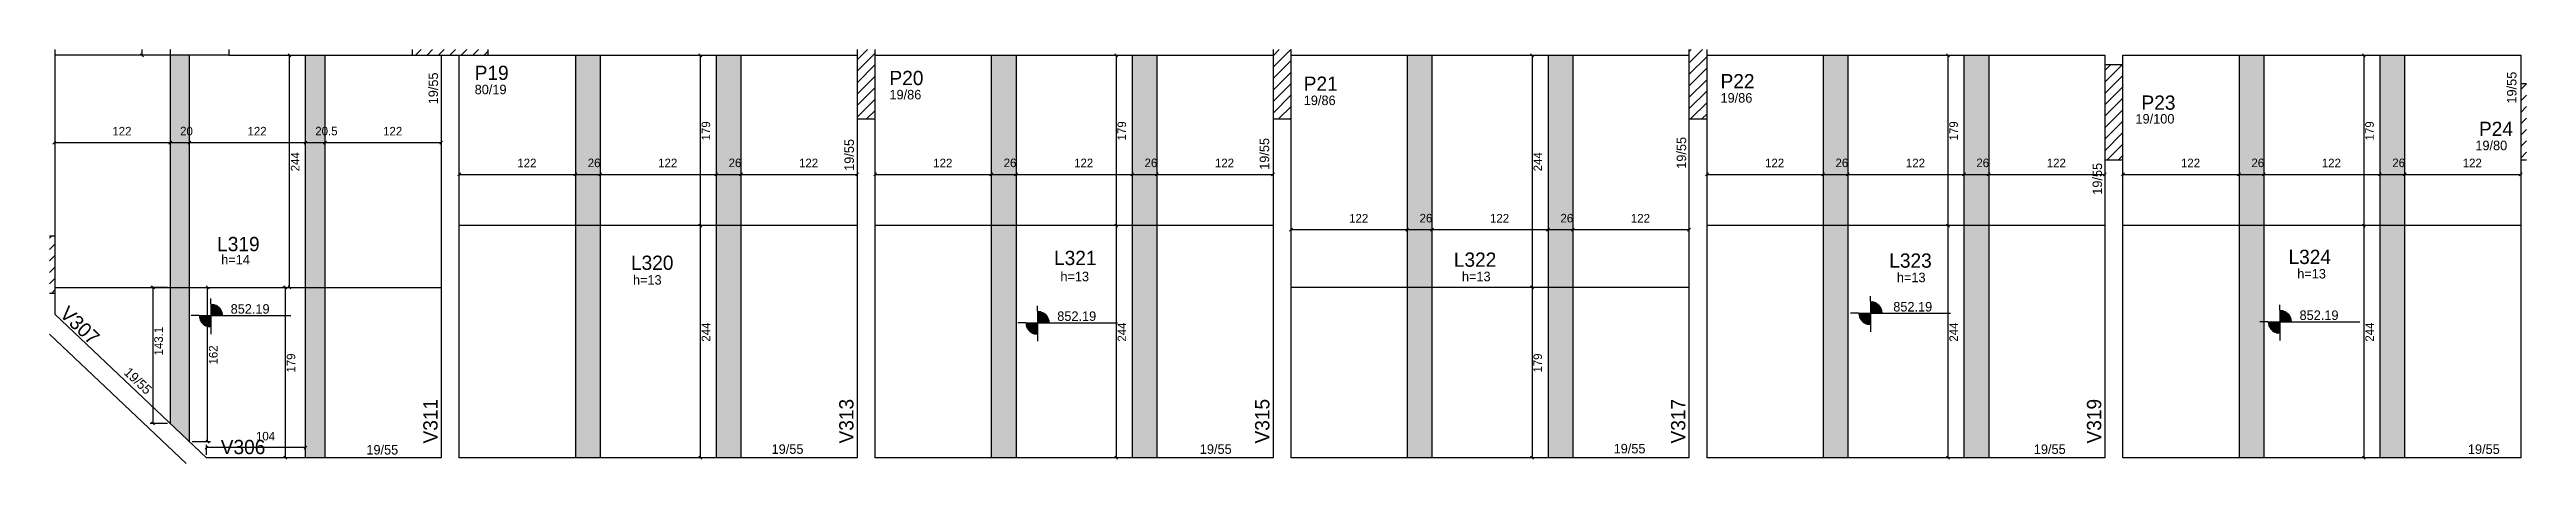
# Model space of a CAD drawing. Header units: metres. Extents: x 2737 to 5339, y 1662 to 2097.
import ezdxf

# ---------------------------------------------------------------- set-up
doc = ezdxf.new("R2010")
doc.units = ezdxf.units.M
for name, color, linetype in [('3', 7, 'Continuous'), ('4', 7, 'Continuous'), ('7', 7, 'Continuous'), ('9', 7, 'Continuous'), ('Hachura', 7, 'Continuous'), ('Painéis', 7, 'Continuous')]:
    doc.layers.add(name, color=color, linetype=linetype)

msp = doc.modelspace()

# ---------------------------------------------------------------- hatches: boundary and pattern name
at = {"layer": '9'}
h = msp.add_hatch(color=7, dxfattribs=at)
h.dxf.hatch_style = 1
h.paths.add_polyline_path([(3604.1, 1890.9), (3604.1, 1890.9), (3604.1, 2090.9), (3604.1, 2090.9), (3604.1, 1890.9)])
h = msp.add_hatch(color=7, dxfattribs=at)
h.dxf.hatch_style = 1
h.paths.add_polyline_path([(4459.1, 1890.9), (4459.1, 1890.9), (4459.1, 2090.9), (4459.1, 2090.9), (4459.1, 1890.9)])
h = msp.add_hatch(color=7, dxfattribs=at)
h.dxf.hatch_style = 1
h.paths.add_polyline_path([(4478.1, 1890.9), (4478.1, 1890.9), (4478.1, 2090.9), (4478.1, 2090.9), (4478.1, 1890.9)])
h = msp.add_hatch(color=7, dxfattribs=at)
h.dxf.hatch_style = 1
h.paths.add_polyline_path([(5333.1, 1890.9), (5333.1, 1890.9), (5333.1, 2090.9), (5333.1, 2090.9), (5333.1, 1890.9)])
at = {"layer": 'Hachura'}
h = msp.add_hatch(color=7, dxfattribs=at)
h.dxf.hatch_style = 1
h.paths.add_polyline_path([(2863.6, 1703.9), (2883.6, 1684.9), (2883.6, 2090.9), (2863.6, 2090.9), (2863.6, 1703.9)])
h = msp.add_hatch(color=7, dxfattribs=at)
h.dxf.hatch_style = 1
h.paths.add_polyline_path([(3005.6, 1667.9), (3026.1, 1667.9), (3026.1, 2090.9), (3005.6, 2090.9), (3005.6, 1667.9)])
h = msp.add_hatch(color=7, dxfattribs=at)
h.dxf.hatch_style = 1
h.paths.add_polyline_path([(3289.1, 1667.9), (3315.1, 1667.9), (3315.1, 2090.9), (3289.1, 2090.9), (3289.1, 1667.9)])
h = msp.add_hatch(color=7, dxfattribs=at)
h.dxf.hatch_style = 1
h.paths.add_polyline_path([(3437.1, 1667.9), (3463.1, 1667.9), (3463.1, 2090.9), (3437.1, 2090.9), (3437.1, 1667.9)])
h = msp.add_hatch(color=7, dxfattribs=at)
h.dxf.hatch_style = 1
h.paths.add_polyline_path([(3726.1, 1667.9), (3752.1, 1667.9), (3752.1, 2090.9), (3726.1, 2090.9), (3726.1, 1667.9)])
h = msp.add_hatch(color=7, dxfattribs=at)
h.dxf.hatch_style = 1
h.paths.add_polyline_path([(3874.1, 1667.9), (3900.1, 1667.9), (3900.1, 2090.9), (3874.1, 2090.9), (3874.1, 1667.9)])
h = msp.add_hatch(color=7, dxfattribs=at)
h.dxf.hatch_style = 1
h.paths.add_polyline_path([(4163.1, 1667.9), (4189.1, 1667.9), (4189.1, 2090.9), (4163.1, 2090.9), (4163.1, 1667.9)])
h = msp.add_hatch(color=7, dxfattribs=at)
h.dxf.hatch_style = 1
h.paths.add_polyline_path([(4311.1, 1667.9), (4337.1, 1667.9), (4337.1, 2090.9), (4311.1, 2090.9), (4311.1, 1667.9)])
h = msp.add_hatch(color=7, dxfattribs=at)
h.dxf.hatch_style = 1
h.paths.add_polyline_path([(4600.1, 1667.9), (4626.1, 1667.9), (4626.1, 2090.9), (4600.1, 2090.9), (4600.1, 1667.9)])
h = msp.add_hatch(color=7, dxfattribs=at)
h.dxf.hatch_style = 1
h.paths.add_polyline_path([(4748.1, 1667.9), (4774.1, 1667.9), (4774.1, 2090.9), (4748.1, 2090.9), (4748.1, 1667.9)])
h = msp.add_hatch(color=7, dxfattribs=at)
h.dxf.hatch_style = 1
h.paths.add_polyline_path([(5037.1, 1667.9), (5063.1, 1667.9), (5063.1, 2090.9), (5037.1, 2090.9), (5037.1, 1667.9)])
h = msp.add_hatch(color=7, dxfattribs=at)
h.dxf.hatch_style = 1
h.paths.add_polyline_path([(5185.1, 1667.9), (5211.1, 1667.9), (5211.1, 2090.9), (5185.1, 2090.9), (5185.1, 1667.9)])

# ---------------------------------------------------------------- linework, layer by layer
at = {"layer": '3', "color": 3, "lineweight": 25}
for p, q in [((3121.1, 2090.9), (3127.1, 2096.9)), ((3133.2, 2090.9), (3139.1, 2096.9)), ((3145.2, 2090.9), (3151.1, 2096.9)), ((3157.2, 2090.9), (3163.2, 2096.9)), ((3169.2, 2090.9), (3175.2, 2096.9)), ((3181.2, 2090.9), (3187.2, 2096.9)), ((3193.3, 2090.9), (3197.6, 2095.2)), ((3585.1, 2086.1), (3595.9, 2096.9)), ((3585.1, 2074), (3604.1, 2093)), ((4022.1, 2078.3), (4040.7, 2096.9)), ((4022.1, 2090.3), (4028.7, 2096.9)), ((4022.1, 2066.3), (4041.1, 2085.3)), ((4459.1, 2082.5), (4473.4, 2096.9)), ((4459.1, 2094.6), (4461.4, 2096.9)), ((4459.1, 2070.5), (4478.1, 2089.5)), ((3585.1, 2062), (3604.1, 2081)), ((3585.1, 2050), (3604.1, 2069)), ((3585.1, 2038), (3604.1, 2057)), ((4022.1, 2054.2), (4041.1, 2073.2)), ((4022.1, 2042.2), (4041.1, 2061.2)), ((4459.1, 2058.5), (4478.1, 2077.5)), ((4459.1, 2046.5), (4478.1, 2065.5)), ((4896.1, 2062.7), (4914.3, 2080.9)), ((4896.1, 2074.8), (4902.2, 2080.9)), ((4896.1, 2050.7), (4915.1, 2069.7)), ((4896.1, 2038.7), (4915.1, 2057.7)), ((5333.1, 2055), (5339, 2060.9)), ((3585.1, 2025.9), (3604.1, 2044.9)), ((3595.1, 2023.9), (3604.1, 2032.9)), ((4022.1, 2030.2), (4041.1, 2049.2)), ((4027.8, 2023.9), (4041.1, 2037.2)), ((4459.1, 2034.5), (4478.1, 2053.5)), ((4460.6, 2023.9), (4478.1, 2041.4)), ((4896.1, 2026.7), (4915.1, 2045.7)), ((4896.1, 2014.7), (4915.1, 2033.7)), ((5333.1, 2043), (5339.1, 2049)), ((5333.1, 2030.9), (5339.1, 2037)), ((4039.8, 2023.9), (4041.1, 2025.2)), ((4472.6, 2023.9), (4478.1, 2029.4)), ((4896.1, 2002.6), (4915.1, 2021.6)), ((4896.1, 1990.6), (4915.1, 2009.6)), ((5333.1, 2018.9), (5339.1, 2024.9)), ((5333.1, 2006.9), (5339.1, 2012.9)), ((4898.4, 1980.9), (4915.1, 1997.6)), ((4910.4, 1980.9), (4915.1, 1985.6)), ((5333.1, 1994.9), (5339.1, 2000.9)), ((5333.1, 1982.8), (5339.1, 1988.9)), ((2736.6, 1898.7), (2738.8, 1900.9)), ((2736.6, 1886.7), (2742.6, 1892.7)), ((2736.6, 1874.7), (2742.6, 1880.7)), ((2736.6, 1862.7), (2742.6, 1868.6)), ((2736.6, 1850.6), (2742.6, 1856.6)), ((2738.9, 1840.9), (2742.6, 1844.6)), ((2906.2, 1829.8), (2906.2, 1835.3)), ((2906.2, 1829.8), (2906.2, 1804.8)), ((2906.2, 1829.1), (2910.1, 1829.1)), ((2906.2, 1828.4), (2912, 1828.4)), ((2906.2, 1827.6), (2913.3, 1827.6)), ((2906.2, 1826.8), (2914.3, 1826.8)), ((2906.2, 1826), (2915.2, 1826)), ((2906.2, 1825.2), (2915.9, 1825.2)), ((2906.2, 1824.4), (2916.5, 1824.4)), ((2906.2, 1823.6), (2917, 1823.6)), ((2906.2, 1822.8), (2917.4, 1822.8)), ((2906.2, 1822), (2917.8, 1822)), ((3774.8, 1822.1), (3774.8, 1827.7)), ((3774.8, 1822.1), (3774.8, 1797.1)), ((4649.9, 1832.3), (4649.9, 1837.8)), ((4649.9, 1832.3), (4649.9, 1807.3)), ((4649.9, 1831.6), (4653.8, 1831.6)), ((4649.9, 1830.9), (4655.7, 1830.9)), ((4649.9, 1830.1), (4657, 1830.1)), ((4649.9, 1829.3), (4658, 1829.3)), ((4649.9, 1828.5), (4658.9, 1828.5)), ((4649.9, 1827.7), (4659.6, 1827.7)), ((4649.9, 1826.9), (4660.2, 1826.9)), ((4649.9, 1826.1), (4660.7, 1826.1)), ((4649.9, 1825.3), (4661.1, 1825.3)), ((4649.9, 1824.5), (4661.5, 1824.5)), ((4649.9, 1823.7), (4661.8, 1823.7)), ((4649.9, 1822.9), (4662, 1822.9)), ((4649.9, 1822.1), (4662.2, 1822.1)), ((5080, 1823.1), (5080, 1828.7)), ((5080, 1823.1), (5080, 1798.1)), ((5080, 1822.5), (5083.9, 1822.5)), ((2893.7, 1817.3), (2885.3, 1817.3)), ((2893.7, 1817.3), (2918.7, 1817.3)), ((2906.2, 1816.5), (2893.7, 1816.5)), ((2906.2, 1815.7), (2893.8, 1815.7)), ((2906.2, 1814.9), (2893.9, 1814.9)), ((2906.2, 1814.1), (2894.1, 1814.1)), ((2906.2, 1813.3), (2894.4, 1813.3)), ((2906.2, 1812.5), (2894.6, 1812.5)), ((2906.2, 1811.7), (2895, 1811.7)), ((2906.2, 1810.9), (2895.4, 1810.9)), ((2906.2, 1810.1), (2895.9, 1810.1)), ((2906.2, 1809.3), (2896.5, 1809.3)), ((2906.2, 1808.5), (2897.3, 1808.5)), ((2906.2, 1807.7), (2898.1, 1807.7)), ((2906.2, 1806.9), (2899.1, 1806.9)), ((2906.2, 1806.2), (2900.5, 1806.2)), ((2906.2, 1805.4), (2902.4, 1805.4)), ((2906.2, 1821.2), (2918.1, 1821.2)), ((2906.2, 1820.4), (2918.3, 1820.4)), ((2906.2, 1819.6), (2918.5, 1819.6)), ((2906.2, 1818.8), (2918.6, 1818.8)), ((2906.2, 1818), (2918.7, 1818)), ((2906.2, 1804.8), (2906.2, 1797.9)), ((2918.7, 1817.3), (2990.1, 1817.3)), ((3762.3, 1809.6), (3753.9, 1809.6)), ((3762.3, 1809.6), (3787.3, 1809.6)), ((3774.8, 1808.9), (3762.3, 1808.9)), ((3774.8, 1808.1), (3762.4, 1808.1)), ((3774.8, 1807.3), (3762.5, 1807.3)), ((3774.8, 1806.5), (3762.7, 1806.5)), ((3774.8, 1805.7), (3762.9, 1805.7)), ((3774.8, 1804.9), (3763.2, 1804.9)), ((3774.8, 1804.1), (3763.6, 1804.1)), ((3774.8, 1803.3), (3764, 1803.3)), ((3774.8, 1802.5), (3764.5, 1802.5)), ((3774.8, 1801.7), (3765.1, 1801.7)), ((3774.8, 1800.9), (3765.8, 1800.9)), ((3774.8, 1800.1), (3766.7, 1800.1)), ((3774.8, 1799.3), (3767.7, 1799.3)), ((3774.8, 1798.5), (3769, 1798.5)), ((3774.8, 1797.8), (3770.9, 1797.8)), ((3774.8, 1821.5), (3778.6, 1821.5)), ((3774.8, 1820.7), (3780.5, 1820.7)), ((3774.8, 1820), (3781.9, 1820)), ((3774.8, 1819.2), (3782.9, 1819.2)), ((3774.8, 1818.4), (3783.7, 1818.4)), ((3774.8, 1817.6), (3784.4, 1817.6)), ((3774.8, 1816.8), (3785, 1816.8)), ((3774.8, 1816), (3785.6, 1816)), ((3774.8, 1815.2), (3786, 1815.2)), ((3774.8, 1814.4), (3786.3, 1814.4)), ((3774.8, 1813.6), (3786.6, 1813.6)), ((3774.8, 1812.8), (3786.9, 1812.8)), ((3774.8, 1812), (3787.1, 1812)), ((3774.8, 1811.2), (3787.2, 1811.2)), ((3774.8, 1810.4), (3787.3, 1810.4)), ((3774.8, 1797.1), (3774.8, 1790.3)), ((3787.3, 1809.6), (3858.7, 1809.6)), ((4637.4, 1819.8), (4629, 1819.8)), ((4637.4, 1819.8), (4662.4, 1819.8)), ((4649.9, 1819), (4637.4, 1819)), ((4649.9, 1818.2), (4637.5, 1818.2)), ((4649.9, 1817.4), (4637.6, 1817.4)), ((4649.9, 1816.6), (4637.8, 1816.6)), ((4649.9, 1815.8), (4638.1, 1815.8)), ((4649.9, 1815), (4638.4, 1815)), ((4649.9, 1814.2), (4638.7, 1814.2)), ((4649.9, 1813.4), (4639.1, 1813.4)), ((4649.9, 1812.6), (4639.7, 1812.6)), ((4649.9, 1811.8), (4640.3, 1811.8)), ((4649.9, 1811), (4641, 1811)), ((4649.9, 1810.2), (4641.8, 1810.2)), ((4649.9, 1809.4), (4642.8, 1809.4)), ((4649.9, 1808.7), (4644.2, 1808.7)), ((4649.9, 1807.9), (4646.1, 1807.9)), ((4649.9, 1821.3), (4662.3, 1821.3)), ((4649.9, 1820.5), (4662.4, 1820.5)), ((4649.9, 1807.3), (4649.9, 1800.4)), ((4662.4, 1819.8), (4733.8, 1819.8)), ((5067.5, 1810.6), (5059.1, 1810.6)), ((5067.5, 1810.6), (5092.5, 1810.6)), ((5080, 1809.9), (5067.5, 1809.9)), ((5080, 1809.1), (5067.6, 1809.1)), ((5080, 1808.3), (5067.8, 1808.3)), ((5080, 1807.5), (5067.9, 1807.5)), ((5080, 1806.7), (5068.2, 1806.7)), ((5080, 1805.9), (5068.5, 1805.9)), ((5080, 1805.1), (5068.8, 1805.1)), ((5080, 1804.3), (5069.3, 1804.3)), ((5080, 1803.5), (5069.8, 1803.5)), ((5080, 1802.7), (5070.4, 1802.7)), ((5080, 1801.9), (5071.1, 1801.9)), ((5080, 1801.1), (5071.9, 1801.1)), ((5080, 1800.3), (5073, 1800.3)), ((5080, 1799.5), (5074.3, 1799.5)), ((5080, 1798.8), (5076.2, 1798.8)), ((5080, 1821.7), (5085.8, 1821.7)), ((5080, 1821), (5087.1, 1821)), ((5080, 1820.2), (5088.1, 1820.2)), ((5080, 1819.4), (5089, 1819.4)), ((5080, 1818.6), (5089.7, 1818.6)), ((5080, 1817.8), (5090.3, 1817.8)), ((5080, 1817), (5090.8, 1817)), ((5080, 1816.2), (5091.2, 1816.2)), ((5080, 1815.4), (5091.6, 1815.4)), ((5080, 1814.6), (5091.9, 1814.6)), ((5080, 1813.8), (5092.1, 1813.8)), ((5080, 1813), (5092.3, 1813)), ((5080, 1812.2), (5092.4, 1812.2)), ((5080, 1811.4), (5092.5, 1811.4)), ((5080, 1798.1), (5080, 1791.3)), ((5092.5, 1810.6), (5164, 1810.6))]:
    msp.add_line(p, q, dxfattribs=at)
for points in [[(2742.6, 1900.9), (2742.6, 2096.9)], [(2925.1, 2096.9), (2925.1, 2090.9)], [(2925.1, 2090.9), (3117.6, 2090.9)], [(3148.1, 2090.9), (3148.1, 1667.9)], [(3167.1, 1667.9), (3167.1, 2090.9)], [(3197.6, 2090.9), (3585.1, 2090.9)], [(3604.1, 2090.9), (4022.1, 2090.9)], [(4041.1, 2090.9), (4459.1, 2090.9)], [(4478.1, 2090.9), (4896.1, 2090.9)], [(4896.1, 2090.9), (4896.1, 2080.9)], [(4915.1, 2090.9), (5333.1, 2090.9)], [(4915.1, 2080.9), (4915.1, 2090.9)], [(5333.1, 2090.9), (5333.1, 2060.9)], [(3585.1, 2023.9), (3585.1, 1667.9)], [(3604.1, 1667.9), (3604.1, 2023.9)], [(4022.1, 2023.9), (4022.1, 1667.9)], [(4041.1, 1667.9), (4041.1, 2023.9)], [(4459.1, 2023.9), (4459.1, 1667.9)], [(4478.1, 1667.9), (4478.1, 2023.9)], [(4896.1, 1980.9), (4896.1, 1667.9)], [(4915.1, 1667.9), (4915.1, 1980.9)], [(5333.1, 1980.9), (5333.1, 1667.9)], [(2742.6, 1818.4), (2742.6, 1840.9)], [(2736.6, 1797.9), (2880.3, 1661.9)], [(2901.5, 1667.9), (2742.6, 1818.4)], [(3148.1, 1667.9), (2901.5, 1667.9)], [(3585.1, 1667.9), (3167.1, 1667.9)], [(4022.1, 1667.9), (3604.1, 1667.9)], [(4459.1, 1667.9), (4041.1, 1667.9)], [(4896.1, 1667.9), (4478.1, 1667.9)], [(5333.1, 1667.9), (4915.1, 1667.9)]]:
    msp.add_lwpolyline(points, dxfattribs=at)
at = {"layer": '7', "color": 7, "lineweight": 25}
for points in [[(3117.6, 2096.9), (3117.6, 2090.9)], [(3117.6, 2090.9), (3197.6, 2090.9)], [(3197.6, 2090.9), (3197.6, 2096.9)], [(3585.1, 2096.9), (3585.1, 2023.9)], [(3604.1, 2023.9), (3604.1, 2096.9)], [(4022.1, 2096.9), (4022.1, 2023.9)], [(4041.1, 2023.9), (4041.1, 2096.9)], [(4459.1, 2096.9), (4459.1, 2023.9)], [(4478.1, 2023.9), (4478.1, 2096.9)], [(4915.1, 2080.9), (4896.1, 2080.9)], [(4896.1, 2080.9), (4896.1, 1980.9)], [(4915.1, 1980.9), (4915.1, 2080.9)], [(5339.1, 2060.9), (5333.1, 2060.9)], [(5333.1, 2060.9), (5333.1, 1980.9)], [(3585.1, 2023.9), (3604.1, 2023.9)], [(4022.1, 2023.9), (4041.1, 2023.9)], [(4459.1, 2023.9), (4478.1, 2023.9)], [(4896.1, 1980.9), (4915.1, 1980.9)], [(5333.1, 1980.9), (5339.1, 1980.9)], [(2742.6, 1900.9), (2736.6, 1900.9)], [(2742.6, 1840.9), (2742.6, 1900.9)], [(2736.6, 1840.9), (2742.6, 1840.9)]]:
    msp.add_lwpolyline(points, dxfattribs=at)
at = {"layer": 'Painéis', "color": 200, "lineweight": 25}
for p, q in [((2925.1, 2090.9), (2742.6, 2090.9)), ((2863.6, 1703.9), (2863.6, 2096.9)), ((2883.6, 1684.9), (2883.6, 2090.9)), ((3005.6, 1667.9), (3005.6, 2090.9)), ((3026.1, 1667.9), (3026.1, 2090.9)), ((3289.1, 2090.9), (3289.1, 1667.9)), ((3315.1, 2090.9), (3315.1, 1667.9)), ((3437.1, 2090.9), (3437.1, 1667.9)), ((3463.1, 2090.9), (3463.1, 1667.9)), ((3726.1, 2090.9), (3726.1, 1667.9)), ((3752.1, 2090.9), (3752.1, 1667.9)), ((3874.1, 2090.9), (3874.1, 1667.9)), ((3900.1, 2090.9), (3900.1, 1667.9)), ((4163.1, 2090.9), (4163.1, 1667.9)), ((4189.1, 2090.9), (4189.1, 1667.9)), ((4311.1, 2090.9), (4311.1, 1667.9)), ((4337.1, 2090.9), (4337.1, 1667.9)), ((4600.1, 2090.9), (4600.1, 1667.9)), ((4626.1, 2090.9), (4626.1, 1667.9)), ((4748.1, 2090.9), (4748.1, 1667.9)), ((4774.1, 2090.9), (4774.1, 1667.9)), ((5037.1, 2090.9), (5037.1, 1667.9)), ((5063.1, 2090.9), (5063.1, 1667.9)), ((5185.1, 2090.9), (5185.1, 1667.9)), ((5211.1, 2090.9), (5211.1, 1667.9)), ((3585, 1911.9), (3167, 1911.9)), ((4022, 1911.9), (3604, 1911.9)), ((4896, 1911.9), (4478, 1911.9)), ((5333, 1911.9), (4915, 1911.9)), ((2742.6, 1846.9), (3148.1, 1846.9)), ((4459, 1846.9), (4041, 1846.9))]:
    msp.add_line(p, q, dxfattribs=at)
at = {"layer": 'Painéis', "color": 0, "lineweight": 25}
for p, q in [((2832.3, 2092.4), (2835.3, 2089.4)), ((2990.2, 2089.4), (2987.2, 2092.4)), ((3421.8, 2089.4), (3418.8, 2092.4)), ((3858.8, 2089.4), (3855.8, 2092.4)), ((4295.8, 2089.4), (4292.8, 2092.4)), ((4732.8, 2089.4), (4729.8, 2092.4)), ((5169.8, 2089.4), (5166.8, 2092.4)), ((2743.1, 2000.6), (2740.1, 1997.6)), ((2862.1, 1997.6), (2865.1, 2000.6)), ((2865.1, 2000.6), (2862.1, 1997.6)), ((2882.1, 1997.6), (2885.1, 2000.6)), ((2885.1, 2000.6), (2882.1, 1997.6)), ((3004.1, 1997.6), (3007.1, 2000.6)), ((3007.1, 2000.6), (3004.1, 1997.6)), ((3024.6, 1997.6), (3027.6, 2000.6)), ((3027.6, 2000.6), (3024.6, 1997.6)), ((3146.6, 1997.6), (3149.6, 2000.6)), ((3168.6, 1967.2), (3165.6, 1964.2)), ((3287.6, 1964.2), (3290.6, 1967.2)), ((3290.6, 1967.2), (3287.6, 1964.2)), ((3313.6, 1964.2), (3316.6, 1967.2)), ((3316.6, 1967.2), (3313.6, 1964.2)), ((3435.6, 1964.2), (3438.6, 1967.2)), ((3438.6, 1967.2), (3435.6, 1964.2)), ((3461.6, 1964.2), (3464.6, 1967.2)), ((3464.6, 1967.2), (3461.6, 1964.2)), ((3583.6, 1964.2), (3586.6, 1967.2)), ((3605.6, 1967.2), (3602.6, 1964.2)), ((3724.6, 1964.2), (3727.6, 1967.2)), ((3727.6, 1967.2), (3724.6, 1964.2)), ((3750.6, 1964.2), (3753.6, 1967.2)), ((3753.6, 1967.2), (3750.6, 1964.2)), ((3872.6, 1964.2), (3875.6, 1967.2)), ((3875.6, 1967.2), (3872.6, 1964.2)), ((3898.6, 1964.2), (3901.6, 1967.2)), ((3901.6, 1967.2), (3898.6, 1964.2)), ((4020.6, 1964.2), (4023.6, 1967.2)), ((4479.6, 1967.2), (4476.6, 1964.2)), ((4598.6, 1964.2), (4601.6, 1967.2)), ((4601.6, 1967.2), (4598.6, 1964.2)), ((4624.6, 1964.2), (4627.6, 1967.2)), ((4627.6, 1967.2), (4624.6, 1964.2)), ((4746.6, 1964.2), (4749.6, 1967.2)), ((4749.6, 1967.2), (4746.6, 1964.2)), ((4772.6, 1964.2), (4775.6, 1967.2)), ((4775.6, 1967.2), (4772.6, 1964.2)), ((4894.6, 1964.2), (4897.6, 1967.2)), ((4916.6, 1967.2), (4913.6, 1964.2)), ((5035.6, 1964.2), (5038.6, 1967.2)), ((5038.6, 1967.2), (5035.6, 1964.2)), ((5061.6, 1964.2), (5064.6, 1967.2)), ((5064.6, 1967.2), (5061.6, 1964.2)), ((5183.6, 1964.2), (5186.6, 1967.2)), ((5186.6, 1967.2), (5183.6, 1964.2)), ((5209.6, 1964.2), (5212.6, 1967.2)), ((5212.6, 1967.2), (5209.6, 1964.2)), ((5331.6, 1964.2), (5334.6, 1967.2)), ((3418.8, 1913.4), (3421.8, 1910.4)), ((3421.8, 1910.4), (3418.8, 1913.4)), ((3855.8, 1913.4), (3858.8, 1910.4)), ((3858.8, 1910.4), (3855.8, 1913.4)), ((4042.6, 1909.1), (4039.6, 1906.1)), ((4161.6, 1906.1), (4164.6, 1909.1)), ((4164.6, 1909.1), (4161.6, 1906.1)), ((4187.6, 1906.1), (4190.6, 1909.1)), ((4190.6, 1909.1), (4187.6, 1906.1)), ((4309.6, 1906.1), (4312.6, 1909.1)), ((4312.6, 1909.1), (4309.6, 1906.1)), ((4335.6, 1906.1), (4338.6, 1909.1)), ((4338.6, 1909.1), (4335.6, 1906.1)), ((4457.6, 1906.1), (4460.6, 1909.1)), ((4729.8, 1913.4), (4732.8, 1910.4)), ((4732.8, 1910.4), (4729.8, 1913.4)), ((5166.8, 1913.4), (5169.8, 1910.4)), ((5169.8, 1910.4), (5166.8, 1913.4)), ((2846.9, 1845.4), (2843.9, 1848.4)), ((2904.2, 1845.4), (2901.2, 1848.4)), ((2985.9, 1845.4), (2982.9, 1848.4)), ((2987.2, 1848.4), (2990.2, 1845.4)), ((4292.8, 1848.4), (4295.8, 1845.4)), ((4295.8, 1845.4), (4292.8, 1848.4)), ((2843.9, 1705.4), (2846.9, 1702.4)), ((2903, 1680.1), (2900, 1677.1)), ((2901.2, 1686.4), (2904.2, 1683.4)), ((2982.9, 1669.4), (2985.9, 1666.4)), ((3004.1, 1677.1), (3007.1, 1680.1)), ((3418.8, 1669.4), (3421.8, 1666.4)), ((3855.8, 1669.4), (3858.8, 1666.4)), ((4292.8, 1669.4), (4295.8, 1666.4)), ((4729.8, 1669.4), (4732.8, 1666.4)), ((5166.8, 1669.4), (5169.8, 1666.4))]:
    msp.add_line(p, q, dxfattribs=at)
at = {"layer": 'Painéis', "color": 4, "lineweight": 25}
for p, q in [((2833.8, 2090.9), (2833.8, 2096.9)), ((2988.7, 1846.9), (2988.7, 2090.9)), ((3420.3, 2090.9), (3420.3, 1911.9)), ((3857.3, 2090.9), (3857.3, 1911.9)), ((4294.3, 2090.9), (4294.3, 1846.9)), ((4731.3, 2090.9), (4731.3, 1911.9)), ((5168.3, 2090.9), (5168.3, 1911.9)), ((2741.6, 1999.1), (2863.6, 1999.1)), ((2863.6, 1999.1), (2883.6, 1999.1)), ((2883.6, 1999.1), (3005.6, 1999.1)), ((3005.6, 1999.1), (3026.1, 1999.1)), ((3026.1, 1999.1), (3148.1, 1999.1)), ((3167.1, 1965.7), (3289.1, 1965.7)), ((3289.1, 1965.7), (3315.1, 1965.7)), ((3315.1, 1965.7), (3437.1, 1965.7)), ((3437.1, 1965.7), (3463.1, 1965.7)), ((3463.1, 1965.7), (3585.1, 1965.7)), ((3604.1, 1965.7), (3726.1, 1965.7)), ((3726.1, 1965.7), (3752.1, 1965.7)), ((3752.1, 1965.7), (3874.1, 1965.7)), ((3874.1, 1965.7), (3900.1, 1965.7)), ((3900.1, 1965.7), (4022.1, 1965.7)), ((4478.1, 1965.7), (4600.1, 1965.7)), ((4600.1, 1965.7), (4626.1, 1965.7)), ((4626.1, 1965.7), (4748.1, 1965.7)), ((4748.1, 1965.7), (4774.1, 1965.7)), ((4774.1, 1965.7), (4896.1, 1965.7)), ((4915.1, 1965.7), (5037.1, 1965.7)), ((5037.1, 1965.7), (5063.1, 1965.7)), ((5063.1, 1965.7), (5185.1, 1965.7)), ((5185.1, 1965.7), (5211.1, 1965.7)), ((5211.1, 1965.7), (5333.1, 1965.7)), ((3420.3, 1911.9), (3420.3, 1667.9)), ((3857.3, 1911.9), (3857.3, 1667.9)), ((4041.1, 1907.6), (4163.1, 1907.6)), ((4163.1, 1907.6), (4189.1, 1907.6)), ((4189.1, 1907.6), (4311.1, 1907.6)), ((4311.1, 1907.6), (4337.1, 1907.6)), ((4337.1, 1907.6), (4459.1, 1907.6)), ((4731.3, 1911.9), (4731.3, 1667.9)), ((5168.3, 1911.9), (5168.3, 1667.9)), ((2860.6, 1846.9), (2842.4, 1846.9)), ((2845.4, 1703.9), (2845.4, 1846.9)), ((2886.6, 1846.9), (2905.7, 1846.9)), ((2902.7, 1684.9), (2902.7, 1846.9)), ((2985.4, 1846.9), (2981.4, 1846.9)), ((2984.4, 1667.9), (2984.4, 1846.9)), ((4294.3, 1846.9), (4294.3, 1667.9)), ((2860.6, 1703.9), (2842.4, 1703.9)), ((2886.6, 1684.9), (2905.7, 1684.9)), ((2901.5, 1670.9), (2901.5, 1681.6)), ((3005.6, 1678.6), (2901.5, 1678.6)), ((2989.7, 1667.9), (2981.4, 1667.9)), ((3005.6, 1670.9), (3005.6, 1681.6))]:
    msp.add_line(p, q, dxfattribs=at)

# ---------------------------------------------------------------- texts
at = {"layer": '3', "color": 3, "lineweight": 25}
for rotation, p in [(90, (3144.8, 2039.3)), (90, (5328.6, 2040.1)), (90, (4456.2, 1971.6)), (90, (3581.8, 1969.4)), (90, (4018.1, 1970.5)), (90, (4893.2, 1944.3)), (316.572, (2813.9, 1756.6))]:
    msp.add_text('19/55', height=10, rotation=rotation, dxfattribs=at).set_placement(p)
for s, p in [('80/19', (3183.3, 2049.9)), ('19/86', (3619.1, 2044.5)), ('19/86', (4054.4, 2038.5)), ('19/86', (4492.3, 2041.1)), ('19/100', (4928.3, 2019.1)), ('19/80', (5285.4, 1991.1)), ('h=14', (2917, 1871.1)), ('h=13', (3349.6, 1849.8)), ('h=13', (3798.7, 1853.4)), ('h=13', (4220.6, 1853.4)), ('h=13', (4677.6, 1852.4)), ('h=13', (5098.3, 1856.3)), ('852.19', (2926.9, 1819.3)), ('852.19', (3795.4, 1811.7)), ('852.19', (4673.8, 1821.6)), ('852.19', (5100.7, 1812.7)), ('19/55', (3069.5, 1671.3)), ('19/55', (3495.3, 1672)), ('19/55', (3945.2, 1672)), ('19/55', (4380, 1672.5)), ('19/55', (4821.5, 1671.9)), ('19/55', (5277.6, 1671.9))]:
    msp.add_text(s, height=10, dxfattribs=at).set_placement(p)
at = {"layer": '4', "color": 4, "lineweight": 25}
for s, p in [('P19', (3183.3, 2064.9)), ('P20', (3619.1, 2059.5)), ('P21', (4054.4, 2053.5)), ('P22', (4492.3, 2056.1)), ('P23', (4934.6, 2033.6)), ('P24', (5289.2, 2006)), ('L319', (2912.7, 1885)), ('L320', (3347.5, 1865.3)), ('L321', (3792, 1870.4)), ('L322', (4212.1, 1868.6)), ('L323', (4669.6, 1867.6)), ('L324', (5089.1, 1871.5)), ('V306', (2916.5, 1671.7))]:
    msp.add_text(s, height=15, dxfattribs=at).set_placement(p)
for s, rotation, p in [('V307', 316.572, (2746.3, 1817.6)), ('V311', 90, (3144.3, 1682.9)), ('V313', 90, (3581.3, 1682.9)), ('V315', 90, (4018.3, 1682.9)), ('V317', 90, (4455.3, 1682.9)), ('V319', 90, (4892.3, 1682.9))]:
    msp.add_text(s, height=15, rotation=rotation, dxfattribs=at).set_placement(p)
at = {"layer": 'Painéis', "color": 240, "lineweight": 25}
for s, p in [('122', (2802.6, 2006.6)), ('20', (2873.8, 2006.7)), ('122', (2944.6, 2006.6)), ('20.5', (3015.8, 2006.7)), ('122', (3087.1, 2006.6)), ('122', (3228.1, 1973.2)), ('26', (3302.1, 1973.3)), ('122', (3376.1, 1973.2)), ('26', (3450.1, 1973.3)), ('122', (3524.1, 1973.2)), ('122', (3665.1, 1973.2)), ('26', (3739.1, 1973.3)), ('122', (3813.1, 1973.2)), ('26', (3887.1, 1973.3)), ('122', (3961.1, 1973.2)), ('122', (4539.1, 1973.2)), ('26', (4613.1, 1973.3)), ('122', (4687.1, 1973.2)), ('26', (4761.1, 1973.3)), ('122', (4835.1, 1973.2)), ('122', (4976.1, 1973.2)), ('26', (5050.1, 1973.3)), ('122', (5124.1, 1973.2)), ('26', (5198.1, 1973.3)), ('122', (5272.1, 1973.2)), ('122', (4102.1, 1915.1)), ('26', (4176.1, 1915.2)), ('122', (4250.1, 1915.1)), ('26', (4324.1, 1915.2)), ('122', (4398.1, 1915.1)), ('104', (2953.5, 1686.1))]:
    msp.add_text(s, height=9, dxfattribs=at).set_placement(p)
for s, p in [('179', (3430.7, 2001.4)), ('179', (3867.7, 2001.4)), ('179', (4741.7, 2001.4)), ('179', (5178.7, 2001.4)), ('244', (2999.2, 1968.9)), ('244', (4304.8, 1968.9)), ('143.1', (2855.7, 1775.4)), ('244', (3430.8, 1789.9)), ('244', (3867.8, 1789.9)), ('244', (4741.8, 1789.9)), ('244', (5178.8, 1789.9)), ('162', (2913.1, 1765.9)), ('179', (2994.8, 1757.4)), ('179', (4304.7, 1757.4))]:
    msp.add_text(s, height=9, rotation=90, dxfattribs=at).set_placement(p)

doc.saveas('drawing.dxf')
